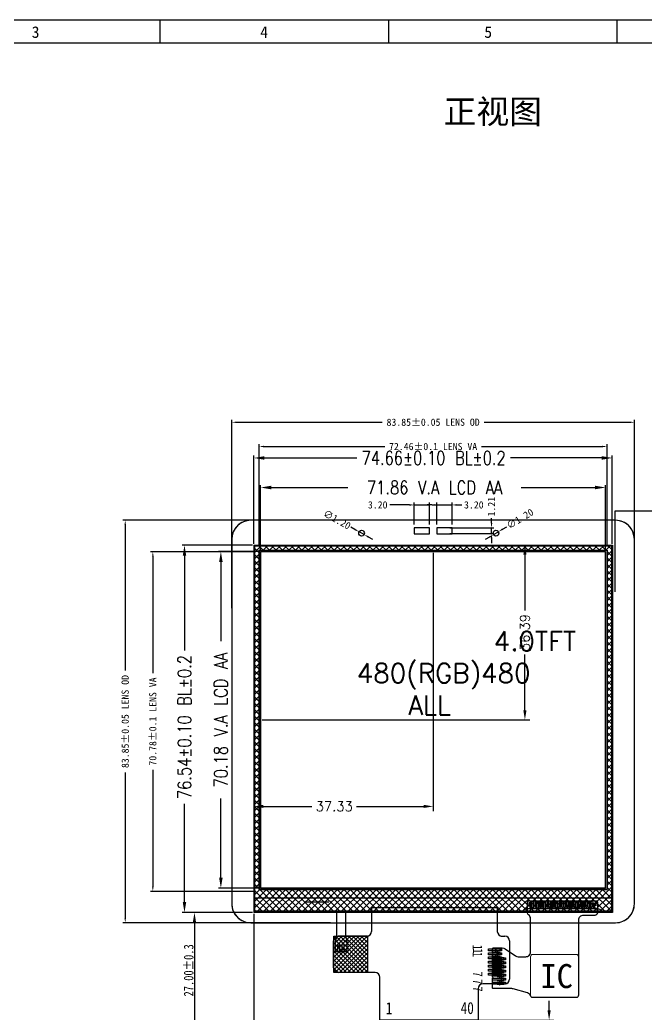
# Model space of a CAD drawing. Extents: x -144 to 4730, y -3845 to 502.
# Drawn here: x 632.6 to 763, y 286.1 to 493.3 of the extents above; entities that cross this region are included whole.
import ezdxf

# ---------------------------------------------------------------- set-up
doc = ezdxf.new("R2010")
doc.units = 0
doc.header["$LTSCALE"] = 15
doc.header["$MEASUREMENT"] = 0
doc.linetypes.add('CENTER', pattern=[0.6, 0.375, -0.075, 0.075, -0.075])
doc.linetypes.add('DASHDOT2', pattern=[0.5, 0.25, -0.125, 0, -0.125])
doc.layers.get('0').update_dxf_attribs({"linetype": 'CONTINUOUS'})
doc.layers.get('Defpoints').update_dxf_attribs({"linetype": 'CONTINUOUS'})
for name, color, linetype in [('02___PRT_ALL_AXES', 7, 'CONTINUOUS'), ('Cover lens', 6, 'CONTINUOUS'), ('dim', 3, 'CONTINUOUS'), ('Format', 7, 'CONTINUOUS'), ('FPC', 5, 'CONTINUOUS'), ('TOP ITO', 3, 'CONTINUOUS')]:
    doc.layers.add(name, color=color, linetype=linetype)
doc.styles.add('A', font='txt.shx', dxfattribs={"width": 0.8})
doc.styles.get("Standard").update_dxf_attribs({"font": 'txt', "width": 0.8})
doc.styles.add('TPD', font='FANGSONG_GB2312.TTF')
doc.styles.add('TXT', font='txt.shx')
doc.styles.add('宋体', font='宋体.ttf')
doc.styles.add('标注', font='romand.shx')
doc.dimstyles.new('ISO-25$0', dxfattribs={"dimtxt": 2, "dimasz": 2, "dimexe": 1, "dimexo": 0.3, "dimgap": 0.6, "dimtad": 0, "dimzin": 1, "dimdsep": 46, "dimtxsty": '标注', "dimcen": 0, "dimclrd": 3, "dimclre": 3, "dimclrt": 3, "dimadec": 0, "dimazin": 0, "dimtfac": 1, "dimtmove": 0, "dimatfit": 3, "dimfxl": 0, "dimtolj": 1, "dimarcsym": 0})
doc.dimstyles.new('SL', dxfattribs={"dimtxt": 1.5, "dimasz": 1, "dimexe": 0.5, "dimexo": 0.7, "dimgap": 0.5, "dimtad": 0, "dimzin": 1, "dimdsep": 46, "dimtxsty": 'Standard', "dimcen": 0.09, "dimclrd": 256, "dimclre": 256, "dimclrt": 256, "dimadec": 1, "dimazin": 0, "dimtfac": 1, "dimtmove": 0, "dimatfit": 0, "dimfxl": 0, "dimtolj": 1, "dimtzin": 0, "dimarcsym": 0})
doc.dimstyles.new('副本REF(2) 2', dxfattribs={"dimtxt": 2.8, "dimasz": 2.2, "dimexe": 0.5, "dimexo": 0.3, "dimgap": 0.5, "dimtad": 0, "dimzin": 1, "dimdsep": 46, "dimtxsty": 'A', "dimcen": 0.09, "dimclrd": 256, "dimclre": 256, "dimclrt": 256, "dimadec": 1, "dimazin": 2, "dimtfac": 1, "dimtmove": 0, "dimatfit": 3, "dimfxl": 0, "dimtolj": 1, "dimtzin": 0, "dimarcsym": 0})
doc.dimstyles.new('研发标准', dxfattribs={"dimtxt": 2, "dimasz": 2, "dimexe": 1, "dimexo": 0.3, "dimgap": 0.2, "dimtad": 1, "dimzin": 1, "dimdsep": 46, "dimtxsty": 'Standard', "dimcen": 0, "dimazin": 2, "dimtp": 0.05, "dimtm": 0.05, "dimtfac": 1, "dimtofl": 0, "dimtmove": 0, "dimatfit": 3, "dimfxl": 0, "dimtolj": 1, "dimtzin": 0, "dimarcsym": 0})

# ---------------------------------------------------------------- blocks, each defined once
blk = doc.blocks.new('*D570')
at = {"layer": 'Defpoints', "color": 0, "lineweight": -3}
for p in [(760.59, 409.46), (760.59, 371.19), (676.74, 370.03)]:
    blk.add_point(p, dxfattribs=at)
at = {"layer": 'dim', "color": 4, "lineweight": -2}
for p, q in [((676.74, 370.73), (676.74, 409.96)), ((677.74, 409.46), (708.05, 409.46)), ((729.27, 409.46), (759.59, 409.46)), ((760.59, 371.89), (760.59, 409.96))]:
    blk.add_line(p, q, dxfattribs=at)
for points in [[(677.74, 409.29), (677.74, 409.62), (676.74, 409.46)], [(759.59, 409.62), (759.59, 409.29), (760.59, 409.46)]]:
    blk.add_solid(points, dxfattribs=at)
at = {"layer": 'dim', "color": 4, "lineweight": -2, "insert": (718.66, 409.46), "char_height": 1.5, "attachment_point": 5, "style": '宋体'}
blk.add_mtext('\\A1;83.85%%P0.05 LENS OD', dxfattribs=at)
blk = doc.blocks.new('*D571')
at = {"layer": 'Defpoints', "color": 0, "lineweight": -3}
for p in [(694.34, 389.03), (654.53, 305.18), (698.01, 305.18)]:
    blk.add_point(p, dxfattribs=at)
at = {"layer": 'dim', "color": 4, "lineweight": -2}
for p, q in [((693.64, 389.03), (654.03, 389.03)), ((654.53, 388.03), (654.53, 357.71)), ((654.53, 336.49), (654.53, 306.18)), ((697.31, 305.18), (654.03, 305.18))]:
    blk.add_line(p, q, dxfattribs=at)
for points in [[(654.36, 388.03), (654.7, 388.03), (654.53, 389.03)], [(654.7, 306.18), (654.36, 306.18), (654.53, 305.18)]]:
    blk.add_solid(points, dxfattribs=at)
at = {"layer": 'dim', "color": 4, "lineweight": -2, "insert": (654.53, 347.1), "char_height": 1.5, "attachment_point": 5, "rotation": 90, "style": '宋体'}
blk.add_mtext('\\A1;83.85%%P0.05 LENS OD', dxfattribs=at)
blk = doc.blocks.new('*D572')
at = {"layer": 'Defpoints', "color": 0, "lineweight": -3}
for p in [(682.43, 382.49), (660.28, 311.71), (682.43, 311.71)]:
    blk.add_point(p, dxfattribs=at)
at = {"layer": 'dim', "color": 4, "lineweight": -2}
for p, q in [((681.73, 382.49), (659.78, 382.49)), ((660.28, 381.49), (660.28, 357.17)), ((660.28, 337.04), (660.28, 312.71)), ((681.73, 311.71), (659.78, 311.71))]:
    blk.add_line(p, q, dxfattribs=at)
for points in [[(660.12, 381.49), (660.45, 381.49), (660.28, 382.49)], [(660.45, 312.71), (660.12, 312.71), (660.28, 311.71)]]:
    blk.add_solid(points, dxfattribs=at)
at = {"layer": 'dim', "color": 4, "lineweight": -2, "insert": (660.28, 347.1), "char_height": 1.5, "attachment_point": 5, "rotation": 90, "style": '宋体'}
blk.add_mtext('\\A1;70.78%%P0.1 LENS VA', dxfattribs=at)
blk = doc.blocks.new('*D573')
at = {"layer": 'Defpoints', "color": 0, "lineweight": -3}
for p in [(754.89, 404.4), (682.43, 382.84), (754.89, 382.84)]:
    blk.add_point(p, dxfattribs=at)
at = {"layer": 'dim', "color": 4, "lineweight": -2}
for p, q in [((682.43, 383.54), (682.43, 404.9)), ((683.43, 404.4), (708.59, 404.4)), ((728.72, 404.4), (753.89, 404.4)), ((754.89, 383.54), (754.89, 404.9))]:
    blk.add_line(p, q, dxfattribs=at)
for points in [[(683.43, 404.24), (683.43, 404.57), (682.43, 404.4)], [(753.89, 404.57), (753.89, 404.24), (754.89, 404.4)]]:
    blk.add_solid(points, dxfattribs=at)
at = {"layer": 'dim', "color": 4, "lineweight": -2, "insert": (718.66, 404.4), "char_height": 1.5, "attachment_point": 5, "style": '宋体'}
blk.add_mtext('\\A1;72.46%%P0.1 LENS VA', dxfattribs=at)
blk = doc.blocks.new('*D574')
at = {"layer": 'Defpoints', "color": 0, "lineweight": -3}
for p in [(717.91, 392.23), (714.71, 387.46), (717.91, 387.46)]:
    blk.add_point(p, dxfattribs=at)
at = {"layer": 'dim', "color": 4, "lineweight": -2}
for p, q in [((713.71, 392.23), (709.65, 392.23)), ((714.71, 388.16), (714.71, 392.73)), ((714.71, 392.23), (717.91, 392.23)), ((717.91, 388.16), (717.91, 392.73)), ((718.91, 392.23), (719.91, 392.23))]:
    blk.add_line(p, q, dxfattribs=at)
for points in [[(713.71, 392.4), (713.71, 392.06), (714.71, 392.23)], [(718.91, 392.06), (718.91, 392.4), (717.91, 392.23)]]:
    blk.add_solid(points, dxfattribs=at)
at = {"layer": 'dim', "color": 4, "lineweight": -2, "insert": (707.12, 392.23), "char_height": 1.5, "attachment_point": 5, "style": '宋体'}
blk.add_mtext('\\A1;3.20', dxfattribs=at)
blk = doc.blocks.new('*D575')
at = {"layer": 'Defpoints', "color": 0, "lineweight": -3}
for p in [(722.61, 392.23), (719.41, 387.46), (722.61, 387.46)]:
    blk.add_point(p, dxfattribs=at)
at = {"layer": 'dim', "color": 4, "lineweight": -2}
for p, q in [((718.41, 392.23), (717.41, 392.23)), ((719.41, 388.16), (719.41, 392.73)), ((719.41, 392.23), (722.61, 392.23)), ((722.61, 388.16), (722.61, 392.73)), ((723.61, 392.23), (724.61, 392.23))]:
    blk.add_line(p, q, dxfattribs=at)
for points in [[(718.41, 392.4), (718.41, 392.06), (719.41, 392.23)], [(723.61, 392.06), (723.61, 392.4), (722.61, 392.23)]]:
    blk.add_solid(points, dxfattribs=at)
at = {"layer": 'dim', "color": 4, "lineweight": -2, "insert": (727.14, 392.23), "char_height": 1.5, "attachment_point": 5, "style": '宋体'}
blk.add_mtext('\\A1;3.20', dxfattribs=at)
blk = doc.blocks.new('*D576')
at = {"layer": 'Defpoints', "color": 0, "lineweight": -3}
for p in [(721.46, 387.46), (730.83, 387.46), (721.46, 386.25)]:
    blk.add_point(p, dxfattribs=at)
at = {"layer": 'dim', "color": 4, "lineweight": -2}
for p, q in [((722.16, 387.46), (731.33, 387.46)), ((730.83, 388.46), (730.83, 389.46)), ((730.83, 386.25), (730.83, 387.46)), ((722.16, 386.25), (731.33, 386.25)), ((730.83, 385.25), (730.83, 384.25))]:
    blk.add_line(p, q, dxfattribs=at)
for points in [[(731, 388.46), (730.67, 388.46), (730.83, 387.46)], [(730.67, 385.25), (731, 385.25), (730.83, 386.25)]]:
    blk.add_solid(points, dxfattribs=at)
at = {"layer": 'dim', "color": 4, "lineweight": -2, "insert": (730.83, 391.87), "char_height": 1.5, "attachment_point": 5, "rotation": 90, "style": '宋体'}
blk.add_mtext('\\A1;1.21', dxfattribs=at)
blk = doc.blocks.new('*D416')
at = {"color": 0, "lineweight": -2}
for p, q in [((1666.61, -621.13), (1666.61, -676.26)), ((1703.94, -622.43), (1703.94, -676.26))]:
    blk.add_line(p, q, dxfattribs=at)
at = {"lineweight": -2}
for p, q in [((1668.61, -675.26), (1678.7, -675.26)), ((1687.99, -675.26), (1701.94, -675.26))]:
    blk.add_line(p, q, dxfattribs=at)
at = {"linetype": 'Continuous', "lineweight": -2}
for points in [[(1668.61, -675.59), (1668.61, -674.93), (1666.61, -675.26)], [(1701.94, -674.93), (1701.94, -675.59), (1703.94, -675.26)]]:
    blk.add_solid(points, dxfattribs=at)
at = {"layer": 'Defpoints', "color": 0, "linetype": 'Continuous', "lineweight": -3}
for p in [(1666.61, -620.83), (1703.94, -622.13), (1703.94, -675.26)]:
    blk.add_point(p, dxfattribs=at)
at = {"linetype": 'Continuous', "lineweight": -2, "insert": (1683.35, -675.26), "char_height": 2, "attachment_point": 5, "style": '标注'}
blk.add_mtext('\\A1;37.33', dxfattribs=at)
blk = doc.blocks.new('*D417')
at = {"color": 0, "linetype": 'Continuous', "lineweight": -2}
for p, q in [((1668.31, -620.83), (1724.06, -620.83)), ((1668.31, -657.22), (1724.06, -657.22))]:
    blk.add_line(p, q, dxfattribs=at)
at = {"linetype": 'Continuous', "lineweight": -2}
for p, q in [((1723.06, -622.83), (1723.06, -634.43)), ((1723.06, -655.22), (1723.06, -643.63))]:
    blk.add_line(p, q, dxfattribs=at)
at = {"linetype": 'Continuous'}
for points in [[(1722.73, -622.83), (1723.4, -622.83), (1723.06, -620.83)], [(1722.73, -655.22), (1723.4, -655.22), (1723.06, -657.22)]]:
    blk.add_solid(points, dxfattribs=at)
at = {"layer": 'Defpoints', "color": 0, "linetype": 'Continuous'}
for p in [(1668.01, -620.83), (1668.01, -657.22), (1723.06, -657.22)]:
    blk.add_point(p, dxfattribs=at)
at = {"linetype": 'Continuous', "insert": (1723.06, -639.03), "char_height": 2, "attachment_point": 5, "rotation": 90, "style": '标注'}
blk.add_mtext('\\A1;36.39', dxfattribs=at)
blk = doc.blocks.new('*D418')
at = {"color": 0, "lineweight": -2}
for p, q in [((1666.31, -697.37), (1653.23, -697.37)), ((1654.23, -699.37), (1654.23, -722.37)), ((1696.47, -724.37), (1653.23, -724.37))]:
    blk.add_line(p, q, dxfattribs=at)
for points in [[(1653.9, -699.37), (1654.56, -699.37), (1654.23, -697.37)], [(1654.56, -722.37), (1653.9, -722.37), (1654.23, -724.37)]]:
    blk.add_solid(points, dxfattribs=at)
at = {"layer": 'Defpoints', "color": 0, "lineweight": -3}
for p in [(1666.61, -697.37), (1654.23, -724.37), (1696.77, -724.37)]:
    blk.add_point(p, dxfattribs=at)
at = {"color": 0, "lineweight": -2, "insert": (1653.03, -709.42), "char_height": 2, "attachment_point": 5, "rotation": 90}
blk.add_mtext('\\A1;27.00%%P0.3', dxfattribs=at)
blk = doc.blocks.new('*D419')
at = {"color": 0, "lineweight": -2}
for p, q in [((1666.61, -697.67), (1666.61, -738.02)), ((1692.84, -724.47), (1692.84, -738.02)), ((1668.61, -737.02), (1690.84, -737.02))]:
    blk.add_line(p, q, dxfattribs=at)
at = {"color": 0}
for points in [[(1668.61, -736.69), (1668.61, -737.35), (1666.61, -737.02)], [(1690.84, -736.69), (1690.84, -737.35), (1692.84, -737.02)]]:
    blk.add_solid(points, dxfattribs=at)
at = {"layer": 'Defpoints', "color": 0}
for p in [(1666.61, -697.37), (1692.84, -724.17), (1692.84, -737.02)]:
    blk.add_point(p, dxfattribs=at)
at = {"color": 0, "insert": (1679.73, -735.82), "char_height": 2, "attachment_point": 5}
blk.add_mtext('\\A1;26.23%%p0.3', dxfattribs=at)
blk = doc.blocks.new('*D420')
at = {"linetype": 'Continuous', "lineweight": -2}
for p, q in [((1728.1, -717.77), (1728.1, -715.77)), ((1728.1, -719.77), (1728.1, -724.37)), ((1728.1, -726.37), (1728.1, -729.32))]:
    blk.add_line(p, q, dxfattribs=at)
at = {"color": 0, "linetype": 'Continuous', "lineweight": -2}
for p, q in [((1693.14, -719.77), (1729.1, -719.77)), ((1693.34, -724.37), (1729.1, -724.37))]:
    blk.add_line(p, q, dxfattribs=at)
at = {"linetype": 'Continuous'}
for points in [[(1727.77, -717.77), (1728.44, -717.77), (1728.1, -719.77)], [(1727.77, -726.37), (1728.44, -726.37), (1728.1, -724.37)]]:
    blk.add_solid(points, dxfattribs=at)
at = {"layer": 'Defpoints', "color": 0, "linetype": 'Continuous'}
for p in [(1692.84, -719.77), (1728.1, -719.77), (1693.04, -724.37)]:
    blk.add_point(p, dxfattribs=at)
at = {"linetype": 'Continuous', "insert": (1728.1, -733.01), "char_height": 2, "attachment_point": 5, "rotation": 90, "style": '标注'}
blk.add_mtext('\\A1;4.60', dxfattribs=at)
blk = doc.blocks.new('*D421')
at = {"lineweight": -2}
for p, q in [((1668.01, -621.83), (1668.01, -608.31)), ((1670.21, -608.81), (1686.19, -608.81)), ((1722.29, -608.81), (1737.67, -608.81)), ((1739.87, -621.83), (1739.87, -608.31))]:
    blk.add_line(p, q, dxfattribs=at)
at = {"linetype": 'ByBlock', "lineweight": -2}
for points in [[(1670.21, -609.18), (1670.21, -608.44), (1668.01, -608.81)], [(1737.67, -608.44), (1737.67, -609.18), (1739.87, -608.81)]]:
    blk.add_solid(points, dxfattribs=at)
at = {"layer": 'Defpoints', "color": 0, "linetype": 'ByBlock', "lineweight": -3}
for p in [(1739.87, -608.81), (1668.01, -622.13), (1739.87, -622.13)]:
    blk.add_point(p, dxfattribs=at)
at = {"linetype": 'ByBlock', "lineweight": -2, "insert": (1704.24, -608.81), "char_height": 2.8, "attachment_point": 5, "style": 'A'}
blk.add_mtext('\\A1;71.86 V.A LCD AA ', dxfattribs=at)
blk = doc.blocks.new('*D422')
at = {"linetype": 'ByBlock', "lineweight": -2}
for p, q in [((1666.61, -620.53), (1666.61, -602.15)), ((1668.81, -602.65), (1688.05, -602.65)), ((1739.07, -602.65), (1720.04, -602.65)), ((1741.27, -620.53), (1741.27, -602.15))]:
    blk.add_line(p, q, dxfattribs=at)
at = {"linetype": 'ByBlock'}
for points in [[(1668.81, -602.28), (1668.81, -603.02), (1666.61, -602.65)], [(1739.07, -602.28), (1739.07, -603.02), (1741.27, -602.65)]]:
    blk.add_solid(points, dxfattribs=at)
at = {"layer": 'Defpoints', "color": 0, "linetype": 'ByBlock'}
for p in [(1666.61, -602.65), (1666.61, -620.83), (1741.27, -620.83)]:
    blk.add_point(p, dxfattribs=at)
at = {"linetype": 'ByBlock', "insert": (1704.04, -602.65), "char_height": 2.8, "attachment_point": 5, "style": 'A'}
blk.add_mtext('\\A1;74.66±0.10 BL%%P0.2', dxfattribs=at)
blk = doc.blocks.new('*D423')
at = {"linetype": 'ByBlock', "lineweight": -2}
for p, q in [((1667.71, -622.13), (1659.23, -622.13)), ((1659.73, -624.33), (1659.73, -640.85)), ((1659.73, -690.11), (1659.73, -673.59)), ((1667.71, -692.31), (1659.23, -692.31))]:
    blk.add_line(p, q, dxfattribs=at)
at = {"linetype": 'ByBlock'}
for points in [[(1659.36, -624.33), (1660.1, -624.33), (1659.73, -622.13)], [(1659.36, -690.11), (1660.1, -690.11), (1659.73, -692.31)]]:
    blk.add_solid(points, dxfattribs=at)
at = {"layer": 'Defpoints', "color": 0, "linetype": 'ByBlock'}
for p in [(1668.01, -622.13), (1659.73, -692.31), (1668.01, -692.31)]:
    blk.add_point(p, dxfattribs=at)
at = {"linetype": 'ByBlock', "insert": (1659.73, -657.22), "char_height": 2.8, "attachment_point": 5, "rotation": 90, "style": 'A'}
blk.add_mtext('\\A1;70.18 V.A LCD AA ', dxfattribs=at)
blk = doc.blocks.new('*D424')
at = {"linetype": 'ByBlock', "lineweight": -2}
for p, q in [((1666.31, -620.83), (1651.65, -620.83)), ((1652.15, -623.03), (1652.15, -642.74)), ((1652.15, -695.17), (1652.15, -674.72)), ((1666.31, -697.37), (1651.65, -697.37))]:
    blk.add_line(p, q, dxfattribs=at)
at = {"linetype": 'ByBlock'}
for points in [[(1651.79, -623.03), (1652.52, -623.03), (1652.15, -620.83)], [(1651.79, -695.17), (1652.52, -695.17), (1652.15, -697.37)]]:
    blk.add_solid(points, dxfattribs=at)
at = {"layer": 'Defpoints', "color": 0, "linetype": 'ByBlock'}
for p in [(1666.61, -620.83), (1652.15, -697.37), (1666.61, -697.37)]:
    blk.add_point(p, dxfattribs=at)
at = {"linetype": 'ByBlock', "insert": (1652.15, -658.73), "char_height": 2.8, "attachment_point": 5, "rotation": 90, "style": 'A'}
blk.add_mtext('\\A1;76.54±0.10 BL%%P0.2', dxfattribs=at)
blk = doc.blocks.new('*D580')
at = {"layer": 'Defpoints', "color": 0, "lineweight": -3}
for p in [(703.24, 386.64), (704.29, 386.06)]:
    blk.add_point(p, dxfattribs=at)
at = {"layer": 'dim', "color": 4, "lineweight": -2}
for p, q in [((702.36, 387.13), (701.49, 387.61)), ((704.29, 386.06), (703.24, 386.64)), ((705.16, 385.58), (706.03, 385.09))]:
    blk.add_line(p, q, dxfattribs=at)
for points in [[(702.44, 387.27), (702.28, 386.98), (703.24, 386.64)], [(705.08, 385.43), (705.24, 385.72), (704.29, 386.06)]]:
    blk.add_solid(points, dxfattribs=at)
at = {"layer": 'dim', "color": 4, "lineweight": -2, "insert": (698.65, 389.18), "char_height": 1.5, "attachment_point": 5, "rotation": 331.0303, "style": '宋体'}
blk.add_mtext('\\A1;∅1.20', dxfattribs=at)
blk = doc.blocks.new('*D581')
at = {"layer": 'Defpoints', "color": 0, "lineweight": -3}
for p in [(731.25, 386.04), (732.27, 386.66)]:
    blk.add_point(p, dxfattribs=at)
at = {"layer": 'dim', "color": 4, "lineweight": -2}
for p, q in [((733.13, 387.17), (733.99, 387.69)), ((730.39, 385.53), (729.53, 385.01)), ((731.25, 386.04), (732.27, 386.66))]:
    blk.add_line(p, q, dxfattribs=at)
for points in [[(730.3, 385.67), (730.47, 385.38), (731.25, 386.04)], [(733.22, 387.03), (733.05, 387.32), (732.27, 386.66)]]:
    blk.add_solid(points, dxfattribs=at)
at = {"layer": 'dim', "color": 4, "lineweight": -2, "insert": (736.77, 389.36), "char_height": 1.5, "attachment_point": 5, "rotation": 30.9506, "style": '宋体'}
blk.add_mtext('\\A1;∅1.20', dxfattribs=at)
blk = doc.blocks.new('3')
h = blk.add_hatch()
h.set_pattern_fill('ANSI37', color=256, scale=0.3)
h.set_pattern_definition([(45, (-162.6939, -987.1365), (-0.6735192, 0.6735192), []), (135, (-162.6939, -987.1365), (-0.6735192, -0.6735192), [])])
h.paths.add_polyline_path([(1703.942, -692.56), (1667.712, -692.56), (1667.712, -621.88), (1703.942, -621.88), (1703.942, -620.88), (1666.662, -620.88), (1666.662, -697.33), (1703.942, -697.33)])
h.paths.add_polyline_path([(1741.222, -620.88), (1703.942, -620.88), (1703.942, -621.88), (1740.172, -621.88), (1740.172, -692.56), (1703.942, -692.56), (1703.942, -697.33), (1741.222, -697.33)])
h = blk.add_hatch()
h.set_pattern_fill('ANSI37', color=256, scale=5, style=0)
h.set_pattern_definition([(45, (-9613.2574, 1807.86614), (-0.441941738, 0.441941738), []), (135, (-9613.2574, 1807.86614), (-0.441941738, -0.441941738), [])])
h.paths.add_polyline_path([(1683.246, -702.317), (1690.284, -702.317), (1690.284, -709.888), (1683.246, -709.888)])
at = {"linetype": 'Continuous'}
h = blk.add_hatch(dxfattribs=at)
h.set_pattern_fill('ANSI37', color=256, scale=0.2, style=0)
h.set_pattern_definition([(45, (285.3229, -1635.16474), (-0.4490128, 0.4490128), []), (135, (285.3229, -1635.16474), (-0.4490128, -0.4490128), [])])
h.paths.add_polyline_path([(1713.344, -719.77), (1692.844, -719.77), (1692.844, -724.37), (1713.344, -724.37)])
for p, q in [((1666.612, -620.83), (1741.272, -620.83)), ((1666.612, -620.83), (1666.612, -697.37)), ((1741.272, -620.83), (1741.272, -697.37)), ((1666.662, -694.55), (1666.612, -694.55)), ((1666.612, -695.35), (1666.662, -695.35)), ((1741.222, -694.55), (1741.272, -694.55)), ((1741.222, -695.35), (1741.272, -695.35)), ((1741.272, -697.37), (1666.612, -697.37)), ((1681.752, -697.33), (1681.752, -697.37)), ((1683.812, -697.33), (1683.812, -702.309)), ((1685.712, -697.33), (1685.712, -702.309)), ((1687.752, -697.33), (1687.752, -697.37)), ((1691.125, -696.308), (1691.125, -699.49)), ((1691.125, -696.308), (1717.316, -696.308)), ((1691.125, -697.108), (1691.125, -701.3)), ((1717.316, -696.308), (1717.316, -701.3)), ((1717.316, -697.108), (1717.316, -701.3)), ((1720.132, -697.33), (1720.132, -697.37)), ((1726.132, -697.33), (1726.132, -697.37)), ((1690.284, -702.3), (1684.179, -702.3)), ((1718.101, -702.3), (1718.886, -702.3)), ((1683.179, -708.871), (1683.179, -703.3)), ((1683.562, -703.432), (1683.562, -705.57)), ((1683.797, -702.43), (1683.577, -703.31)), ((1684.112, -703.87), (1684.512, -703.87)), ((1684.112, -704.189), (1684.112, -703.87)), ((1684.512, -704.189), (1684.512, -703.87)), ((1685.012, -703.87), (1685.412, -703.87)), ((1685.012, -704.789), (1685.012, -703.87)), ((1685.412, -704.789), (1685.412, -703.87)), ((1685.727, -702.43), (1685.947, -703.31)), ((1685.962, -703.432), (1685.962, -705.57)), ((1719.886, -703.3), (1719.886, -711.248)), ((1684.192, -705.57), (1683.562, -705.57)), ((1684.112, -705.389), (1684.112, -704.552)), ((1685.092, -705.57), (1684.432, -705.57)), ((1684.512, -705.389), (1684.512, -704.552)), ((1685.012, -705.389), (1685.012, -705.151)), ((1685.962, -705.57), (1685.332, -705.57)), ((1685.412, -705.389), (1685.412, -705.151)), ((1691.844, -709.871), (1684.179, -709.871)), ((1692.844, -724.17), (1692.844, -710.871)), ((1718.508, -712.248), (1714.344, -712.248)), ((1713.344, -713.248), (1713.344, -724.17)), ((1713.144, -724.37), (1693.044, -724.37))]:
    blk.add_line(p, q)
at = {"linetype": 'ByBlock', "ltscale": 5}
for p, q in [((1666.662, -620.88), (1741.222, -620.88)), ((1666.662, -620.88), (1666.662, -697.33)), ((1741.222, -620.88), (1741.222, -697.33)), ((1667.712, -621.88), (1667.712, -692.56)), ((1667.712, -621.88), (1740.172, -621.88)), ((1740.172, -621.88), (1740.172, -692.56)), ((1667.712, -692.56), (1740.172, -692.56)), ((1741.222, -697.33), (1666.662, -697.33))]:
    blk.add_line(p, q, dxfattribs=at)
at = {"linetype": 'Continuous'}
for points in [[(1666.814, -620.932), (1741.07, -620.932), (1741.07, -697.108), (1666.814, -697.108)], [(1666.814, -620.932), (1741.07, -620.932), (1741.07, -694.408), (1666.814, -694.408)], [(1668.014, -622.132), (1739.87, -622.132), (1739.87, -692.308), (1668.014, -692.308)], [(1716.512, -704.925), (1716.783, -704.925)], [(1716.512, -704.925), (1716.783, -704.925)], [(1716.783, -705.345), (1716.512, -705.345)], [(1716.783, -705.345), (1716.512, -705.345)], [(1716.512, -705.775), (1717.183, -705.775)], [(1716.512, -705.775), (1717.183, -705.775)], [(1717.183, -706.195), (1716.512, -706.195)], [(1717.183, -706.195), (1716.512, -706.195)], [(1717.212, -704.925), (1717.899, -704.925), (1717.899, -705.345), (1717.212, -705.345), (1717.899, -705.345), (1717.899, -704.925)], [(1717.212, -704.925), (1717.899, -704.925), (1717.899, -705.345), (1717.212, -705.345), (1717.899, -705.345), (1717.899, -704.925)], [(1717.612, -705.775), (1717.899, -705.775), (1717.899, -706.195), (1717.612, -706.195), (1717.899, -706.195), (1717.899, -705.775)], [(1717.612, -705.775), (1717.899, -705.775), (1717.899, -706.195), (1717.612, -706.195), (1717.899, -706.195), (1717.899, -705.775)], [(1716.512, -706.625), (1716.783, -706.625)], [(1716.512, -706.625), (1716.783, -706.625)], [(1716.783, -707.045), (1716.512, -707.045)], [(1716.783, -707.045), (1716.512, -707.045)], [(1716.512, -707.475), (1717.183, -707.475)], [(1716.512, -707.475), (1717.183, -707.475)], [(1717.183, -707.895), (1716.512, -707.895)], [(1717.183, -707.895), (1716.512, -707.895)], [(1716.512, -708.325), (1716.783, -708.325)], [(1716.512, -708.325), (1716.783, -708.325)], [(1717.212, -706.625), (1717.899, -706.625), (1717.899, -707.045), (1717.212, -707.045), (1717.899, -707.045), (1717.899, -706.625)], [(1717.212, -706.625), (1717.899, -706.625), (1717.899, -707.045), (1717.212, -707.045), (1717.899, -707.045), (1717.899, -706.625)], [(1717.212, -708.325), (1717.899, -708.325), (1717.899, -708.745), (1717.212, -708.745), (1717.899, -708.745), (1717.899, -708.325)], [(1717.212, -708.325), (1717.899, -708.325), (1717.899, -708.745), (1717.212, -708.745), (1717.899, -708.745), (1717.899, -708.325)], [(1717.612, -707.475), (1717.899, -707.475), (1717.899, -707.895), (1717.612, -707.895), (1717.899, -707.895), (1717.899, -707.475)], [(1717.612, -707.475), (1717.899, -707.475), (1717.899, -707.895), (1717.612, -707.895), (1717.899, -707.895), (1717.899, -707.475)], [(1716.783, -708.745), (1716.512, -708.745)], [(1716.512, -709.175), (1717.183, -709.175)], [(1716.512, -709.175), (1717.183, -709.175)], [(1717.183, -709.595), (1716.512, -709.595)], [(1717.183, -709.595), (1716.512, -709.595)], [(1716.512, -710.025), (1716.783, -710.025)], [(1716.512, -710.025), (1716.783, -710.025)], [(1716.783, -710.445), (1716.512, -710.445)], [(1716.783, -710.445), (1716.512, -710.445)], [(1717.212, -710.025), (1717.899, -710.025), (1717.899, -710.445), (1717.212, -710.445), (1717.899, -710.445), (1717.899, -710.025)], [(1717.212, -710.025), (1717.899, -710.025), (1717.899, -710.445), (1717.212, -710.445), (1717.899, -710.445), (1717.899, -710.025)], [(1717.612, -709.175), (1717.899, -709.175), (1717.899, -709.595), (1717.612, -709.595), (1717.899, -709.595), (1717.899, -709.175)], [(1717.612, -709.175), (1717.899, -709.175), (1717.899, -709.595), (1717.612, -709.595), (1717.899, -709.595), (1717.899, -709.175)], [(1713.344, -719.77), (1692.844, -719.77), (1692.844, -724.37), (1713.344, -724.37)]]:
    blk.add_lwpolyline(points, close=True, dxfattribs=at)
at = {"linetype": 'DASHDOT2'}
blk.add_lwpolyline([(1668.014, -622.132), (1739.87, -622.132), (1739.87, -692.308), (1668.014, -692.308)], close=True, dxfattribs=at)
blk.add_lwpolyline([(1683.246, -702.317), (1690.284, -702.317), (1690.284, -709.888), (1683.246, -709.888)], close=True)
at = {"flags": 128}
for points in [[(1715.498, -705.345), (1715.498, -704.925), (1718.199, -704.925), (1718.199, -705.345)], [(1715.498, -705.345), (1715.498, -704.925), (1718.199, -704.925), (1718.199, -705.345)], [(1715.498, -706.195), (1715.498, -705.775), (1718.199, -705.775), (1718.199, -706.195)], [(1715.498, -706.195), (1715.498, -705.775), (1718.199, -705.775), (1718.199, -706.195)], [(1715.498, -707.045), (1715.498, -706.625), (1718.199, -706.625), (1718.199, -707.045)], [(1715.498, -707.045), (1715.498, -706.625), (1718.199, -706.625), (1718.199, -707.045)], [(1715.498, -707.895), (1715.498, -707.475), (1718.199, -707.475), (1718.199, -707.895)], [(1715.498, -707.895), (1715.498, -707.475), (1718.199, -707.475), (1718.199, -707.895)], [(1715.498, -708.745), (1715.498, -708.325), (1718.199, -708.325), (1718.199, -708.745)], [(1715.498, -708.745), (1715.498, -708.325), (1718.199, -708.325), (1718.199, -708.745)], [(1715.498, -709.595), (1715.498, -709.175), (1718.199, -709.175), (1718.199, -709.595)], [(1715.498, -709.595), (1715.498, -709.175), (1718.199, -709.175), (1718.199, -709.595)], [(1715.498, -710.445), (1715.498, -710.025), (1718.199, -710.025), (1718.199, -710.445)], [(1715.498, -710.445), (1715.498, -710.025), (1718.199, -710.025), (1718.199, -710.445)]]:
    blk.add_lwpolyline(points, close=True, dxfattribs=at)
for points in [[(1716.512, -704.925, 0.2014423), (1716.298, -704.835)], [(1716.298, -705.435, 0.2014423), (1716.512, -705.345)], [(1716.512, -705.775, 0.2014423), (1716.298, -705.685)], [(1716.298, -706.285, 0.2014423), (1716.512, -706.195)], [(1717.212, -704.925, 0.4199248), (1716.783, -704.925)], [(1716.783, -705.345, 0.4199248), (1717.212, -705.345)], [(1717.612, -705.775, 0.4199248), (1717.183, -705.775)], [(1717.183, -706.195, 0.4199248), (1717.612, -706.195)], [(1716.512, -706.625, 0.2014423), (1716.298, -706.535)], [(1716.298, -707.135, 0.2014423), (1716.512, -707.045)], [(1716.512, -707.475, 0.2014423), (1716.298, -707.385)], [(1716.298, -707.985, 0.2014423), (1716.512, -707.895)], [(1716.512, -708.325, 0.2014423), (1716.298, -708.235)], [(1717.212, -706.625, 0.4199248), (1716.783, -706.625)], [(1716.783, -707.045, 0.4199248), (1717.212, -707.045)], [(1717.212, -708.325, 0.4199248), (1716.783, -708.325)], [(1717.612, -707.475, 0.4199248), (1717.183, -707.475)], [(1717.183, -707.895, 0.4199248), (1717.612, -707.895)], [(1716.298, -708.835, 0.2014423), (1716.512, -708.745)], [(1716.512, -709.175, 0.2014423), (1716.298, -709.085)], [(1716.298, -709.685, 0.2014423), (1716.512, -709.595, 0.2014423)], [(1716.512, -710.025, 0.2014423), (1716.298, -709.935)], [(1716.298, -710.535, 0.2014423), (1716.512, -710.445)], [(1716.783, -708.745, 0.4199248), (1717.212, -708.745)], [(1717.212, -710.025, 0.4199248), (1716.783, -710.025)], [(1716.783, -710.445, 0.4199248), (1717.212, -710.445)], [(1717.612, -709.175, 0.4199248), (1717.183, -709.175)], [(1717.183, -709.595, 0.4199248), (1717.612, -709.595)]]:
    blk.add_lwpolyline(points, format="xyb", dxfattribs=at)
at = {"linetype": 'Continuous', "flags": 128}
blk.add_lwpolyline([(1716.298, -706.96, 1), (1716.298, -706.71)], format="xyb", dxfattribs=at)
for centre in [(1684.312, -704.371), (1685.212, -704.97)]:
    blk.add_circle(centre, 0.12)
at = {"linetype": 'Continuous'}
for centre in [(1716.998, -705.135), (1716.998, -705.135), (1717.398, -705.985), (1717.398, -705.985), (1716.998, -706.835), (1716.998, -706.835), (1716.998, -708.535), (1716.998, -708.535), (1717.398, -707.685), (1717.398, -707.685), (1716.998, -710.235), (1716.998, -710.235), (1717.398, -709.385), (1717.398, -709.385)]:
    blk.add_circle(centre, 0.125, dxfattribs=at)
for centre, radius, start, end in [((1684.179, -703.3), 1, 90, 180), ((1683.312, -702.309), 0.5, 345.96376, 0), ((1686.212, -702.309), 0.5, 180, 194.03624), ((1690.125, -701.3), 1, 270, 0), ((1718.316, -701.3), 1, 180, 270), ((1718.886, -703.3), 1, 0, 90), ((1684.062, -703.432), 0.5, 165.96376, 180), ((1684.312, -704.371), 0.27, 137.78826, 222.21174), ((1684.312, -704.371), 0.27, 317.80085, 42.19915), ((1685.462, -703.432), 0.5, 0, 14.03624), ((1684.312, -705.57), 0.27, 137.79455, 180), ((1684.312, -705.57), 0.12, 0, 180), ((1684.312, -705.57), 0.27, 0, 42.20545), ((1685.212, -704.97), 0.27, 137.79455, 222.20545), ((1685.212, -705.57), 0.27, 137.79455, 180), ((1685.212, -705.57), 0.12, 0, 180), ((1685.212, -704.97), 0.27, 317.79455, 42.20545), ((1685.212, -705.57), 0.27, 0, 42.20545), ((1684.179, -708.871), 1, 180, 270), ((1691.844, -710.871), 1, 0, 90), ((1714.344, -713.248), 1, 90, 180), ((1718.886, -711.248), 1, 270, 0), ((1693.044, -724.17), 0.2, 180, 270), ((1713.144, -724.17), 0.2, 270, 360)]:
    blk.add_arc(centre, radius, start, end)
at = {"linetype": 'Continuous', "insert": (1688.057, -638.833), "char_height": 4, "width": 43.73644, "attachment_point": 1, "style": 'TXT'}
blk.add_mtext('{\\C256;        4.0TFT  \\P480(RGB)480\\P   ALL}', dxfattribs=at)
at = {"char_height": 0.7, "width": 1.32657, "attachment_point": 1, "style": '宋体'}
for s, insert in [('{\\fArial|b0|i0|c0|p32;\\C0;A}', (1683.956, -702.712)), ('{\\fArial|b0|i0|c0|p32;\\C0;K}', (1684.894, -702.726))]:
    blk.add_mtext(s, dxfattribs=dict(at, insert=insert))
at = {"char_height": 2, "width": 1.04821, "attachment_point": 1, "rotation": 270}
for s, insert in [('{\\fSimSun|b1|i0|c134|p2;\\W0.8;1}', (1714.271, -704.847)), ('{\\fSimSun|b1|i0|c134|p2;\\W0.8;7}', (1714.271, -709.672))]:
    blk.add_mtext(s, dxfattribs=dict(at, insert=insert))
for s, insert, char_height, width, attachment_point in [('{\\fSimSun|b0|i0|c0|p2;1}', (1694.087, -716.058), 2.5, 1.64084, 1), ('{\\fSimSun|b0|i0|c0|p2;40}', (1709.696, -716.019), 2.5, 4.22489, 1), ('{\\fSimSun|b0|i0|c134|p2;\\W0.9;\\C0;PI总厚度0.3 \\fSimSun|b0|i0|c134|p18;\\W0.8;\\C7;±\\fTimes New Roman|b0|i0|c0|p18;0.05}', (1703.084, -726.424), 1, 14.81314, 5)]:
    blk.add_mtext(s, dxfattribs=dict(insert=insert, char_height=char_height, width=width, attachment_point=attachment_point))
at = {"linetype": 'ByBlock'}
for base, p1, p2, text, override, picture, middle in [((1666.612, -602.649), (1741.272, -620.83), (1666.612, -620.83), '<> BL%%P0.2', {"dimtol": 1, "dimtp": 0.1, "dimtm": 0.1}, '*D422', (1704.042, -602.649)), ((1739.87, -608.811), (1668.014, -622.132), (1739.87, -622.132), '<> LCD AA ', {"dimpost": ' V.A'}, '*D421', (1704.24, -608.811))]:
    dim = blk.add_linear_dim(base=base, p1=p1, p2=p2, text=text, dimstyle='副本REF(2) 2', override=override, dxfattribs=at)
    dim.commit()
    dim.dimension.update_dxf_attribs({"geometry": picture, "text_midpoint": middle, "dimtype": 160})
for base, p1, p2, text, override, picture, middle in [((1652.152, -697.37), (1666.612, -620.83), (1666.612, -697.37), '<> BL%%P0.2', {"dimtol": 1, "dimtp": 0.1, "dimtm": 0.1}, '*D424', (1652.152, -658.731)), ((1659.729, -692.308), (1668.014, -622.132), (1668.014, -692.308), '<> LCD AA ', {"dimpost": ' V.A'}, '*D423', (1659.729, -657.22))]:
    dim = blk.add_linear_dim(base=base, p1=p1, p2=p2, angle=90, text=text, dimstyle='副本REF(2) 2', override=override, dxfattribs=at)
    dim.commit()
    dim.dimension.update_dxf_attribs({"geometry": picture, "text_midpoint": middle, "dimtype": 160})
at = {"linetype": 'Continuous'}
dim = blk.add_linear_dim(base=(1703.944, -675.259), p1=(1666.612, -620.83), p2=(1703.944, -622.132), dimstyle='ISO-25$0', override={"dimclrd": 256, "dimclre": 0, "dimclrt": 256, "dimfxl": 0.8}, dxfattribs=at)
dim.commit()
dim.dimension.update_dxf_attribs({"geometry": '*D416', "text_midpoint": (1683.346, -675.259), "dimtype": 160})
dim = blk.add_linear_dim(base=(1723.065, -657.222), p1=(1668.014, -620.83), p2=(1668.014, -657.222), angle=90, dimstyle='ISO-25$0', override={"dimclrd": 256, "dimclre": 0, "dimclrt": 256, "dimfxl": 0.8}, dxfattribs=at)
dim.commit()
dim.dimension.update_dxf_attribs({"geometry": '*D417', "text_midpoint": (1723.065, -639.026)})
dim = blk.add_linear_dim(base=(1654.229, -724.37), p1=(1666.612, -697.37), p2=(1696.771, -724.37), angle=90, text='<>%%P0.3', dimstyle='研发标准', override={"dimfxl": 1.25})
dim.commit()
dim.dimension.update_dxf_attribs({"geometry": '*D418', "text_midpoint": (1654.229, -709.42), "dimtype": 160})
dim = blk.add_linear_dim(base=(1692.844, -737.019), p1=(1666.612, -697.37), p2=(1692.844, -724.17), text='<>%%p0.3', dimstyle='研发标准')
dim.commit()
dim.dimension.update_dxf_attribs({"geometry": '*D419', "text_midpoint": (1679.728, -735.819)})
dim = blk.add_linear_dim(base=(1728.102, -719.77), p1=(1693.044, -724.37), p2=(1692.844, -719.77), angle=90, dimstyle='ISO-25$0', override={"dimclrd": 256, "dimclre": 0, "dimclrt": 256, "dimfxl": 0.8}, dxfattribs=at)
dim.commit()
dim.dimension.update_dxf_attribs({"geometry": '*D420', "text_midpoint": (1728.102, -733.013), "dimtype": 160})

msp = doc.modelspace()

# ---------------------------------------------------------------- linework, layer by layer
at = {"color": 7, "linetype": 'Continuous'}
for p, q in [((756.66, 389.025), (680.66, 389.025)), ((676.735, 385.1), (676.735, 309.1)), ((760.585, 309.1), (760.585, 385.1)), ((680.66, 305.175), (756.66, 305.175))]:
    msp.add_line(p, q, dxfattribs=at)
at = {"color": 6, "linetype": 'Continuous'}
for p, q in [((717.91, 387.455), (714.71, 387.455)), ((714.71, 387.455), (714.71, 386.245)), ((717.91, 386.245), (717.91, 387.455)), ((719.41, 387.455), (719.41, 386.245)), ((722.61, 387.455), (719.41, 387.455)), ((722.61, 386.245), (722.61, 387.455)), ((714.71, 386.245), (717.91, 386.245)), ((719.41, 386.245), (722.61, 386.245))]:
    msp.add_line(p, q, dxfattribs=at)
at = {"color": 1, "linetype": 'CENTER'}
msp.add_line((696.915, 309.48), (691.915, 309.48), dxfattribs=at)
at = {"color": 7, "linetype": 'Continuous', "flags": 128}
msp.add_lwpolyline([(756.66, 305.175, 0.4142136), (760.585, 309.1), (760.585, 385.1, 0.4142136), (756.66, 389.025), (680.66, 389.025, 0.4142136), (676.735, 385.1), (676.735, 309.1, 0.4142136), (680.66, 305.175)], format="xyb", close=True, dxfattribs=at)
at = {"color": 6, "linetype": 'Continuous', "flags": 128}
for points in [[(717.91, 387.455), (714.71, 387.455), (714.71, 386.245), (717.91, 386.245)], [(719.41, 386.245), (722.61, 386.245), (722.61, 387.455), (719.41, 387.455)]]:
    msp.add_lwpolyline(points, close=True, dxfattribs=at)
at = {"color": 2, "linetype": 'Continuous', "flags": 128}
msp.add_lwpolyline([(682.43, 382.84), (754.886, 382.84), (754.886, 312.064), (682.43, 312.064)], close=True, dxfattribs=at)
at = {"color": 7, "linetype": 'Continuous', "flags": 128}
msp.add_lwpolyline([(682.73, 312.36), (754.59, 312.36), (754.59, 382.54), (682.73, 382.54)], close=True, dxfattribs=at)
at = {"linetype": 'Continuous'}
for points in [[(682.73, 382.54), (754.586, 382.54), (754.586, 312.364), (682.73, 312.364)], [(732.03, 297.867), (732.302, 297.867)], [(732.03, 297.867), (732.302, 297.867)], [(732.302, 297.446), (732.03, 297.446)], [(732.302, 297.446), (732.03, 297.446)], [(732.03, 297.017), (732.702, 297.017)], [(732.03, 297.017), (732.702, 297.017)], [(732.702, 296.596), (732.03, 296.596)], [(732.702, 296.596), (732.03, 296.596)], [(732.73, 297.867), (733.418, 297.867), (733.418, 297.446), (732.73, 297.446), (733.418, 297.446), (733.418, 297.867)], [(732.73, 297.867), (733.418, 297.867), (733.418, 297.446), (732.73, 297.446), (733.418, 297.446), (733.418, 297.867)], [(733.13, 297.017), (733.418, 297.017), (733.418, 296.596), (733.13, 296.596), (733.418, 296.596), (733.418, 297.017)], [(733.13, 297.017), (733.418, 297.017), (733.418, 296.596), (733.13, 296.596), (733.418, 296.596), (733.418, 297.017)], [(732.03, 296.167), (732.302, 296.167)], [(732.03, 296.167), (732.302, 296.167)], [(732.302, 295.746), (732.03, 295.746)], [(732.302, 295.746), (732.03, 295.746)], [(732.03, 295.317), (732.702, 295.317)], [(732.03, 295.317), (732.702, 295.317)], [(732.702, 294.896), (732.03, 294.896)], [(732.702, 294.896), (732.03, 294.896)], [(732.03, 294.467), (732.302, 294.467)], [(732.03, 294.467), (732.302, 294.467)], [(732.73, 296.167), (733.418, 296.167), (733.418, 295.746), (732.73, 295.746), (733.418, 295.746), (733.418, 296.167)], [(732.73, 296.167), (733.418, 296.167), (733.418, 295.746), (732.73, 295.746), (733.418, 295.746), (733.418, 296.167)], [(732.73, 294.467), (733.418, 294.467), (733.418, 294.046), (732.73, 294.046), (733.418, 294.046), (733.418, 294.467)], [(732.73, 294.467), (733.418, 294.467), (733.418, 294.046), (732.73, 294.046), (733.418, 294.046), (733.418, 294.467)], [(733.13, 295.317), (733.418, 295.317), (733.418, 294.896), (733.13, 294.896), (733.418, 294.896), (733.418, 295.317)], [(733.13, 295.317), (733.418, 295.317), (733.418, 294.896), (733.13, 294.896), (733.418, 294.896), (733.418, 295.317)], [(732.302, 294.046), (732.03, 294.046)], [(732.03, 293.617), (732.702, 293.617)], [(732.03, 293.617), (732.702, 293.617)], [(732.702, 293.196), (732.03, 293.196)], [(732.702, 293.196), (732.03, 293.196)], [(732.03, 292.767), (732.302, 292.767)], [(732.03, 292.767), (732.302, 292.767)], [(732.302, 292.346), (732.03, 292.346)], [(732.302, 292.346), (732.03, 292.346)], [(732.73, 292.767), (733.418, 292.767), (733.418, 292.346), (732.73, 292.346), (733.418, 292.346), (733.418, 292.767)], [(732.73, 292.767), (733.418, 292.767), (733.418, 292.346), (732.73, 292.346), (733.418, 292.346), (733.418, 292.767)], [(733.13, 293.617), (733.418, 293.617), (733.418, 293.196), (733.13, 293.196), (733.418, 293.196), (733.418, 293.617)], [(733.13, 293.617), (733.418, 293.617), (733.418, 293.196), (733.13, 293.196), (733.418, 293.196), (733.418, 293.617)]]:
    msp.add_lwpolyline(points, close=True, dxfattribs=at)
at = {"flags": 128}
for points in [[(731.016, 297.446), (731.016, 297.867), (733.718, 297.867), (733.718, 297.446)], [(731.016, 297.446), (731.016, 297.867), (733.718, 297.867), (733.718, 297.446)], [(731.016, 296.596), (731.016, 297.017), (733.718, 297.017), (733.718, 296.596)], [(731.016, 296.596), (731.016, 297.017), (733.718, 297.017), (733.718, 296.596)], [(731.016, 295.746), (731.016, 296.167), (733.718, 296.167), (733.718, 295.746)], [(731.016, 295.746), (731.016, 296.167), (733.718, 296.167), (733.718, 295.746)], [(731.016, 294.896), (731.016, 295.317), (733.718, 295.317), (733.718, 294.896)], [(731.016, 294.896), (731.016, 295.317), (733.718, 295.317), (733.718, 294.896)], [(731.016, 294.046), (731.016, 294.467), (733.718, 294.467), (733.718, 294.046)], [(731.016, 294.046), (731.016, 294.467), (733.718, 294.467), (733.718, 294.046)], [(731.016, 293.196), (731.016, 293.617), (733.718, 293.617), (733.718, 293.196)], [(731.016, 293.196), (731.016, 293.617), (733.718, 293.617), (733.718, 293.196)], [(731.016, 292.346), (731.016, 292.767), (733.718, 292.767), (733.718, 292.346)], [(731.016, 292.346), (731.016, 292.767), (733.718, 292.767), (733.718, 292.346)]]:
    msp.add_lwpolyline(points, close=True, dxfattribs=at)
for points in [[(732.73, 297.867, 0.4199248), (732.302, 297.867)], [(732.302, 297.446, 0.4199248), (732.73, 297.446)], [(733.13, 297.017, 0.4199248), (732.702, 297.017)], [(732.702, 296.596, 0.4199248), (733.13, 296.596)], [(732.73, 296.167, 0.4199248), (732.302, 296.167)], [(732.302, 295.746, 0.4199248), (732.73, 295.746)], [(732.73, 294.467, 0.4199248), (732.302, 294.467)], [(733.13, 295.317, 0.4199248), (732.702, 295.317)], [(732.702, 294.896, 0.4199248), (733.13, 294.896)], [(732.302, 294.046, 0.4199248), (732.73, 294.046)], [(732.73, 292.767, 0.4199248), (732.302, 292.767)], [(732.302, 292.346, 0.4199248), (732.73, 292.346)], [(733.13, 293.617, 0.4199248), (732.702, 293.617)], [(732.702, 293.196, 0.4199248), (733.13, 293.196)]]:
    msp.add_lwpolyline(points, format="xyb", dxfattribs=at)
at = {"linetype": 'Continuous'}
for centre in [(732.516, 297.657), (732.516, 297.657), (732.916, 296.807), (732.916, 296.807), (732.516, 295.957), (732.516, 295.957), (732.516, 294.257), (732.516, 294.257), (732.916, 295.107), (732.916, 295.107), (732.516, 292.557), (732.516, 292.557), (732.916, 293.407), (732.916, 293.407)]:
    msp.add_circle(centre, 0.125, dxfattribs=at)
at = {"color": 7, "linetype": 'Continuous'}
for centre, start, end in [((680.66, 385.1), 90, 180), ((756.66, 385.1), 0, 90), ((680.66, 309.1), 180, 270), ((756.66, 309.1), 270, 0)]:
    msp.add_arc(centre, 3.925, start, end, dxfattribs=at)
at = {"layer": '02___PRT_ALL_AXES', "color": 7, "linetype": 'Continuous'}
for centre in [(703.76, 386.35), (731.76, 386.35)]:
    msp.add_circle(centre, 0.6, dxfattribs=at)
at = {"layer": 'Cover lens', "color": 6, "flags": 128}
msp.add_lwpolyline([(753.699, 307.571, 0.3029904), (752.961, 308.064), (738.126, 308.064, 0.3029904), (737.387, 307.571)], format="xyb", dxfattribs=at)
at = {"layer": 'dim'}
msp.add_line((738.947, 305.175), (749.611, 305.175), dxfattribs=at)
at = {"layer": 'dim', "flags": 128}
msp.add_lwpolyline([(731.016, 299.742, -0.4142136), (731.216, 299.942), (731.872, 299.942), (733.079, 299.942, -0.153058), (733.65, 299.763), (735.803, 298.266, 0.153058), (736.374, 298.087), (737.947, 298.087, 0.4142136), (738.947, 299.087), (738.947, 300.873), (738.947, 305.998, 0.2408274), (738.533, 306.809, -0.2408274), (738.326, 307.214), (738.326, 309.514, -0.4142136), (738.526, 309.714), (752.676, 309.714, -0.4142136), (752.876, 309.514), (752.876, 307.214, -0.4142136), (752.376, 306.714), (749.947, 306.714, 0.4142136), (748.947, 305.714), (748.947, 290.087, -0.4142136), (748.447, 289.587), (739.447, 289.587, -0.317632), (738.976, 289.92, 0.242421), (738.309, 290.547), (735.321, 291.403, 0.0698337), (735.045, 291.442), (731.216, 291.442, -0.4142136), (731.016, 291.642), (731.016, 292.567, 1), (731.016, 292.817), (731.016, 293.567, 1), (731.016, 293.817), (731.016, 294.567, 1), (731.016, 294.817), (731.016, 295.567, 1), (731.016, 295.817), (731.016, 296.567, 1), (731.016, 296.817), (731.016, 297.567, 1), (731.016, 297.817), (731.016, 298.567, 1), (731.016, 298.817), (731.016, 299.747)], format="xyb", dxfattribs=at)
at = {"layer": 'Format'}
for p, q in [((515.1, 493.305), (998.896, 493.305)), ((756.6, 374.136), (756.6, 390.993)), ((756.6, 390.993), (773.457, 390.993))]:
    msp.add_line(p, q, dxfattribs=at)
for points in [[(661.834, 488.549), (661.834, 493.305)], [(709.43, 488.549), (709.43, 493.305)], [(757.026, 488.549), (757.026, 493.305)], [(519.747, 488.549), (994.211, 488.549)]]:
    msp.add_lwpolyline(points, dxfattribs=at)
at = {"layer": 'FPC', "color": 40}
for points in [[(739.226, 308.364), (739.226, 309.351), (738.626, 309.351), (738.626, 308.851), (738.776, 308.851), (738.776, 309.151), (738.976, 309.151), (738.976, 308.364)], [(739.476, 308.364), (739.726, 308.364), (739.726, 309.564), (739.476, 309.564)], [(739.976, 308.364), (740.226, 308.364), (740.226, 309.564), (739.976, 309.564)], [(740.476, 308.364), (740.726, 308.364), (740.726, 309.564), (740.476, 309.564)], [(740.976, 308.364), (741.226, 308.364), (741.226, 309.564), (740.976, 309.564)], [(741.476, 308.364), (741.726, 308.364), (741.726, 309.564), (741.476, 309.564)], [(741.976, 308.364), (742.226, 308.364), (742.226, 309.564), (741.976, 309.564)], [(742.476, 308.364), (742.726, 308.364), (742.726, 309.564), (742.476, 309.564)], [(742.976, 308.364), (743.226, 308.364), (743.226, 309.564), (742.976, 309.564)], [(743.476, 308.364), (743.726, 308.364), (743.726, 309.564), (743.476, 309.564)], [(743.976, 308.364), (744.226, 308.364), (744.226, 309.564), (743.976, 309.564)], [(744.476, 308.364), (744.726, 308.364), (744.726, 309.564), (744.476, 309.564)], [(744.976, 308.364), (745.226, 308.364), (745.226, 309.564), (744.976, 309.564)], [(746.226, 308.364), (745.976, 308.364), (745.976, 309.564), (746.226, 309.564)], [(746.726, 308.364), (746.476, 308.364), (746.476, 309.564), (746.726, 309.564)], [(747.226, 308.364), (746.976, 308.364), (746.976, 309.564), (747.226, 309.564)], [(747.726, 308.364), (747.476, 308.364), (747.476, 309.564), (747.726, 309.564)], [(748.226, 308.364), (747.976, 308.364), (747.976, 309.564), (748.226, 309.564)], [(748.726, 308.364), (748.476, 308.364), (748.476, 309.564), (748.726, 309.564)], [(749.226, 308.364), (748.976, 308.364), (748.976, 309.564), (749.226, 309.564)], [(749.726, 308.364), (749.476, 308.364), (749.476, 309.564), (749.726, 309.564)], [(750.226, 308.364), (749.976, 308.364), (749.976, 309.564), (750.226, 309.564)], [(750.726, 308.364), (750.476, 308.364), (750.476, 309.564), (750.726, 309.564)], [(751.226, 308.364), (750.976, 308.364), (750.976, 309.564), (751.226, 309.564)], [(751.726, 308.364), (751.476, 308.364), (751.476, 309.564), (751.726, 309.564)], [(752.226, 308.814), (752.226, 308.364), (751.976, 308.364), (751.976, 309.351), (752.226, 309.351), (752.226, 309.014), (752.426, 309.014), (752.426, 309.314), (752.576, 309.314), (752.576, 308.664), (752.426, 308.664), (752.426, 308.814)]]:
    msp.add_lwpolyline(points, close=True, dxfattribs=at)
at = {"layer": 'FPC', "color": 1}
msp.add_lwpolyline([(745.726, 308.364), (745.476, 308.364), (745.476, 309.564), (745.726, 309.564)], close=True, dxfattribs=at)
at = {"layer": 'FPC', "lineweight": 0}
msp.add_lwpolyline([(739.447, 298.587), (748.447, 298.587, -0.4142136), (748.947, 298.087), (748.947, 290.087, -0.4142136), (748.447, 289.587), (739.447, 289.587, -0.4142136), (738.947, 290.087), (738.947, 298.087, -0.4142136)], format="xyb", close=True, dxfattribs=at)

# ---------------------------------------------------------------- block references
at = {"layer": 'dim'}
msp.add_blockref('3', (-985.279, 1004.672), dxfattribs=at)

# ---------------------------------------------------------------- texts
at = {"layer": 'dim', "lineweight": -3, "insert": (741.327, 476.702), "char_height": 5, "width": 59.38463, "attachment_point": 3, "line_spacing_factor": 0.9, "style": 'TPD'}
msp.add_mtext('{\\fSimSun|b0|i0|c134|p2;正视图}', dxfattribs=at)
at = {"layer": 'dim', "lineweight": 0, "char_height": 2, "width": 1.04821, "attachment_point": 7, "rotation": 270}
for s, insert in [('{\\fSimSun|b1|i0|c134|p2;\\W0.8;1}', (726.93, 300.592)), ('{\\fSimSun|b1|i0|c134|p2;\\W0.8;1}', (726.93, 299.092)), ('{\\fSimSun|b1|i0|c134|p2;7}', (726.991, 293.4)), ('{\\fSimSun|b1|i0|c134|p2;7}', (726.991, 291.9))]:
    msp.add_mtext(s, dxfattribs=dict(at, insert=insert))
at = {"layer": 'Format'}
for s, p in [('3', (635.048, 489.564)), ('4', (682.644, 489.564)), ('5', (729.32, 489.564))]:
    msp.add_text(s, height=2.398, dxfattribs=at).set_placement(p)
at = {"layer": 'FPC', "color": 1, "lineweight": 0, "insert": (740.983, 296.557), "char_height": 5, "width": 6.41661, "attachment_point": 1, "style": '宋体'}
msp.add_mtext('IC', dxfattribs=at)
at = {"layer": 'TOP ITO', "color": 0, "insert": (745.676, 309.035), "char_height": 0.2, "width": 0.514, "attachment_point": 1, "rotation": 270}
msp.add_mtext('GND', dxfattribs=at)

# ---------------------------------------------------------------- dimensions: what is measured, and where the dimension line sits
at = {"layer": 'dim', "color": 4}
for base, p1, p2, text, picture, middle in [((760.585, 409.456), (676.735, 370.026), (760.585, 371.193), '<>%%P0.05 LENS OD', '*D570', (718.66, 409.456)), ((754.886, 404.402), (682.43, 382.84), (754.886, 382.84), '<>%%P0.1 LENS VA', '*D573', (718.658, 404.402))]:
    dim = msp.add_linear_dim(base=base, p1=p1, p2=p2, text=text, dimstyle='SL', override={"dimtxsty": '宋体', "dimclrd": 4, "dimclre": 4, "dimclrt": 4}, dxfattribs=at)
    dim.commit()
    dim.dimension.update_dxf_attribs({"geometry": picture, "text_midpoint": middle, "dimtype": 160})
dim = msp.add_linear_dim(base=(730.834, 387.455), p1=(721.458, 386.245), p2=(721.458, 387.455), angle=90, dimstyle='SL', override={"dimtxsty": '宋体', "dimclrd": 4, "dimclre": 4, "dimclrt": 4}, dxfattribs=at)
dim.commit()
dim.dimension.update_dxf_attribs({"geometry": '*D576', "text_midpoint": (730.834, 391.87)})
dim = msp.add_linear_dim(base=(717.91, 392.229), p1=(714.71, 387.455), p2=(717.91, 387.455), dimstyle='SL', override={"dimtxsty": '宋体', "dimclrd": 4, "dimclre": 4, "dimclrt": 4}, dxfattribs=at)
dim.commit()
dim.dimension.update_dxf_attribs({"geometry": '*D574', "text_midpoint": (707.118, 392.229), "dimtype": 160})
dim = msp.add_linear_dim(base=(722.61, 392.229), p1=(719.41, 387.455), p2=(722.61, 387.455), dimstyle='SL', override={"dimtxsty": '宋体', "dimclrd": 4, "dimclre": 4, "dimclrt": 4}, dxfattribs=at)
dim.commit()
dim.dimension.update_dxf_attribs({"geometry": '*D575', "text_midpoint": (727.138, 392.229)})
for p1, p2, picture, middle in [((731.246, 386.042), (732.275, 386.659), '*D581', (736.773, 389.356)), ((704.285, 386.06), (703.235, 386.641), '*D580', (698.647, 389.181))]:
    dim = msp.add_diameter_dim_2p(p1=p1, p2=p2, dimstyle='SL', override={"dimtxsty": '宋体', "dimclrd": 4, "dimclre": 4, "dimclrt": 4}, dxfattribs=at)
    dim.commit()
    dim.dimension.update_dxf_attribs({"geometry": picture, "text_midpoint": middle})
for base, p1, p2, text, picture, middle in [((654.529, 305.175), (694.338, 389.025), (698.015, 305.175), '<>%%P0.05 LENS OD', '*D571', (654.529, 347.1)), ((660.283, 311.714), (682.43, 382.49), (682.43, 311.714), '<>%%P0.1 LENS VA', '*D572', (660.283, 347.102))]:
    dim = msp.add_linear_dim(base=base, p1=p1, p2=p2, angle=90, text=text, dimstyle='SL', override={"dimtxsty": '宋体', "dimclrd": 4, "dimclre": 4, "dimclrt": 4}, dxfattribs=at)
    dim.commit()
    dim.dimension.update_dxf_attribs({"geometry": picture, "text_midpoint": middle, "dimtype": 160})

doc.saveas('drawing.dxf')
